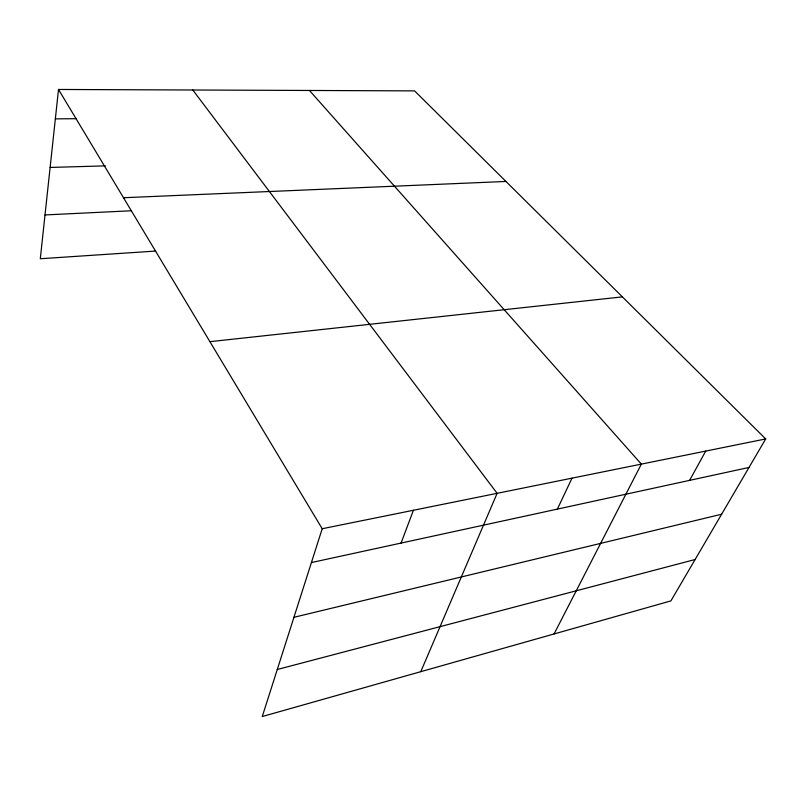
<?xml version="1.0" encoding="UTF-8"?>
<svg xmlns="http://www.w3.org/2000/svg" width="806" height="806" viewBox="0 0 806 806"><rect width="100%" height="100%" fill="white"/><g stroke="black" fill="none" stroke-linecap="round" stroke-linejoin="round"><path stroke-width="1.21" d="M58.506 89.466L322.209 528.736L262.262 716.534L670.894 600.893L765.7 438.938L414.596 90.887L58.506 89.466L40.3 258.736L155.618 251.069M401.066 543.073L413.418 510.269M420.782 671.67L497.121 493.322L192.805 90M557.369 509.1L572.008 478.16M554.075 633.949L641.354 464.115L309.444 90.463M689.604 480.366L705.744 451.078M277.274 669.504L695.125 559.505M293.938 617.305L721.632 514.218M311.408 562.558L749.006 467.46M322.209 528.736L765.7 438.938M209.913 341.673L622.393 296.87M45.015 214.94L131.428 210.759M123.499 197.732L505.966 181.451M50.123 167.446L105.395 165.865M55.342 118.865L76.409 118.694"/></g></svg>
